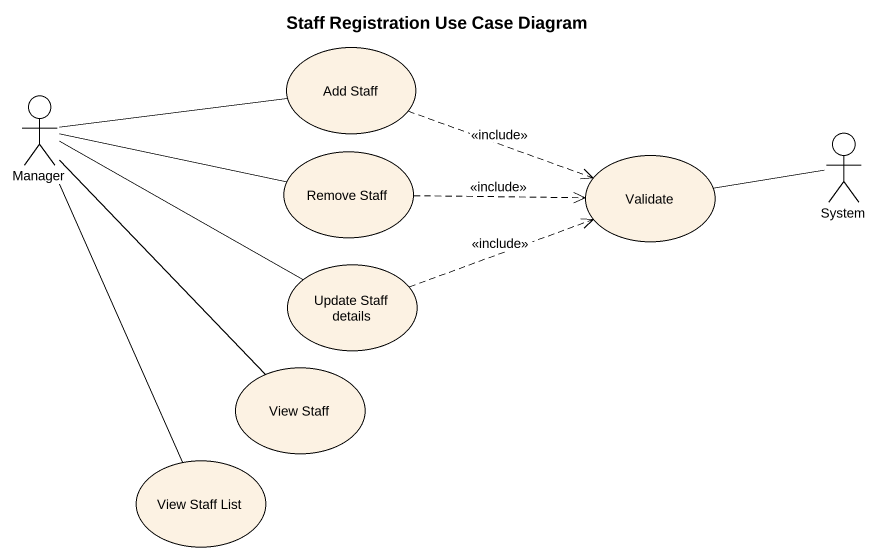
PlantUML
@startuml
title Staff Registration Use Case Diagram
usecase "Add Staff" as Add_Staff
actor Manager
actor System
usecase "Remove Staff" as Remove_Staff
usecase Validate
usecase "Update Staff details" as Update_Staff_details
usecase "View Staff" as View_Staff
usecase "View Staff List" as View_Staff_List
Add_Staff .right.> Validate : <<include>>
Manager -right- Add_Staff
Manager -right- Remove_Staff
Manager -right- Update_Staff_details
Manager -- View_Staff
Manager -- View_Staff_List
System -left- Validate
Remove_Staff .right.> Validate : <<include>>
Update_Staff_details .right.> Validate : <<include>>
@enduml
